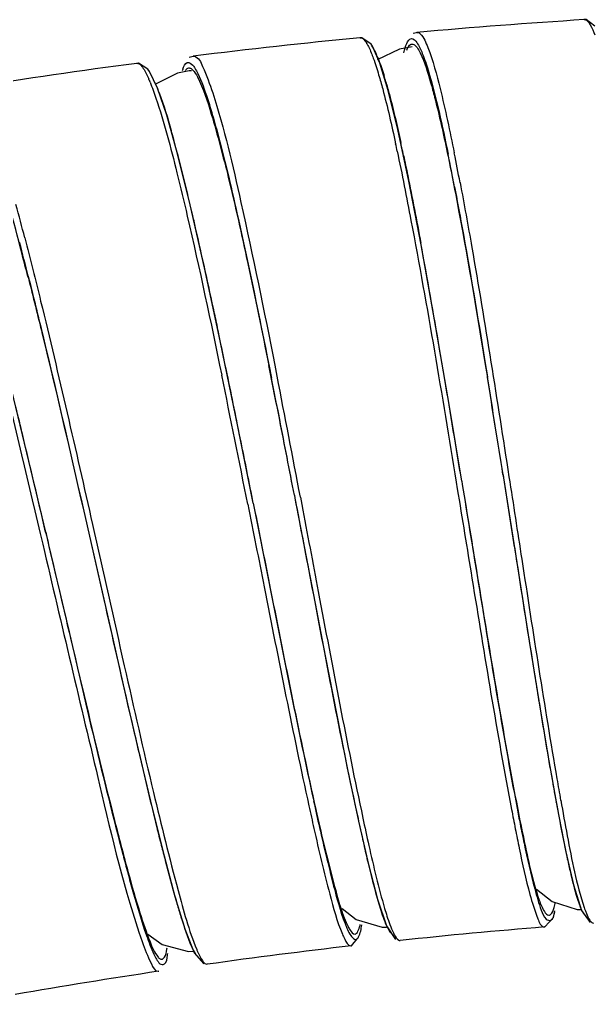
# Model space of a CAD drawing. Header units: millimetres. Extents: x 601 to 1195, y -13 to 407.
# Drawn here: x 971.29 to 978.07, y 371.65 to 383.17 of the extents above; entities that cross this region are included whole.
import ezdxf

# ---------------------------------------------------------------- set-up
doc = ezdxf.new("R2010")
doc.units = ezdxf.units.MM
doc.header["$LTSCALE"] = 0.1

msp = doc.modelspace()

# ---------------------------------------------------------------- linework, layer by layer
at = {"color": 7, "linetype": 'Continuous'}
for p, q in [((977.985, 383.172), (977.96, 383.172)), ((978.09, 383.094), (977.985, 383.172)), ((975.335, 382.959), (975.309, 382.959)), ((975.443, 382.884), (975.335, 382.959)), ((975.998, 383.021), (975.943, 383.009)), ((975.984, 383.022), (975.998, 383.021)), ((975.78, 382.824), (975.515, 382.698)), ((975.929, 382.85), (975.78, 382.824)), ((975.975, 382.856), (975.987, 382.841)), ((973.355, 382.74), (973.293, 382.723)), ((973.34, 382.741), (973.355, 382.74)), ((972.694, 382.657), (972.668, 382.655)), ((972.804, 382.585), (972.694, 382.657)), ((973.248, 382.571), (973.254, 382.579)), ((975.647, 382.334), (975.548, 382.658)), ((973.156, 382.54), (972.895, 382.411)), ((973.291, 382.568), (973.156, 382.54)), ((973.319, 382.568), (973.291, 382.568)), ((973.306, 380.983), (973.156, 381.584)), ((976.344, 381.602), (976.353, 381.559)), ((976.036, 380.51), (975.891, 381.264)), ((973.475, 380.237), (973.306, 380.983)), ((973.664, 379.357), (973.475, 380.237)), ((971.386, 380.134), (971.391, 380.116)), ((971.389, 380.139), (971.394, 380.121)), ((976.79, 379.132), (976.819, 378.95)), ((974.238, 379.075), (974.266, 378.933)), ((974.306, 379.088), (974.331, 378.958)), ((976.79, 379.12), (976.819, 378.942)), ((976.515, 377.714), (976.365, 378.623)), ((971.596, 377.111), (971.397, 377.952)), ((977.003, 377.793), (977.009, 377.757)), ((977.004, 377.792), (977.009, 377.757)), ((977.009, 377.757), (977.137, 376.938)), ((976.45, 377.704), (976.463, 377.626)), ((976.515, 377.715), (976.522, 377.677)), ((976.515, 377.714), (976.521, 377.677)), ((974.536, 377.55), (974.542, 377.514)), ((974.536, 377.55), (974.542, 377.514)), ((974.607, 377.526), (974.624, 377.439)), ((974.05, 377.455), (974.058, 377.417)), ((974.051, 377.454), (974.058, 377.418)), ((972.077, 377.223), (972.085, 377.188)), ((972.077, 377.223), (972.085, 377.188)), ((972.085, 377.188), (972.283, 376.317)), ((971.531, 377.097), (971.561, 376.972)), ((971.595, 377.113), (971.604, 377.075)), ((971.596, 377.111), (971.604, 377.075)), ((977.348, 375.606), (977.376, 375.432)), ((972.584, 374.995), (972.618, 374.85)), ((977.564, 374.299), (977.575, 374.235)), ((977.575, 374.235), (977.587, 374.168)), ((972.883, 373.732), (972.895, 373.684)), ((972.895, 373.684), (972.909, 373.626)), ((977.742, 373.348), (977.836, 372.942)), ((977.836, 372.942), (977.931, 372.64)), ((973.124, 372.806), (973.241, 372.423)), ((977.399, 372.891), (977.586, 372.746)), ((975.518, 372.775), (975.625, 372.457)), ((977.586, 372.746), (977.882, 372.653)), ((975.101, 372.662), (975.269, 372.535)), ((977.498, 372.446), (977.6, 372.559)), ((977.6, 372.559), (977.617, 372.635)), ((977.882, 372.653), (977.927, 372.653)), ((977.931, 372.64), (978.035, 372.498)), ((975.269, 372.535), (975.576, 372.444)), ((975.576, 372.444), (975.625, 372.444)), ((975.625, 372.457), (975.733, 372.299)), ((977.493, 372.446), (977.498, 372.446)), ((977.493, 372.446), (977.495, 372.446)), ((972.805, 372.36), (972.974, 372.239)), ((973.241, 372.423), (973.353, 372.14)), ((975.653, 372.407), (975.666, 372.386)), ((975.666, 372.386), (975.674, 372.375)), ((972.974, 372.239), (973.286, 372.156)), ((975.205, 372.222), (975.211, 372.223)), ((975.205, 372.222), (975.208, 372.222)), ((975.211, 372.223), (975.28, 372.306)), ((973.037, 372.115), (973.039, 372.132)), ((973.286, 372.156), (973.346, 372.158)), ((973.353, 372.14), (973.467, 372.009)), ((972.926, 371.921), (972.934, 371.922)), ((972.926, 371.921), (972.929, 371.921))]:
    msp.add_line(p, q, dxfattribs=at)
for points in [[(975.548, 382.658), (975.46, 382.858), (975.443, 382.884)], [(972.917, 382.362), (972.822, 382.56), (972.804, 382.585)], [(973.156, 381.584), (973.027, 382.041), (972.917, 382.362)], [(975.891, 381.264), (975.761, 381.872), (975.647, 382.334)], [(976.365, 378.623), (976.195, 379.623), (976.036, 380.51)], [(971.397, 377.952), (971.17, 378.9), (970.956, 379.759)], [(974.051, 377.454), (973.868, 378.364), (973.664, 379.357)], [(977.009, 377.757), (977.198, 376.553), (977.313, 375.824)], [(974.543, 377.514), (974.761, 376.373), (974.9, 375.65), (975.037, 374.948), (975.17, 374.289), (975.295, 373.695), (975.412, 373.185), (975.518, 372.775)], [(972.085, 377.188), (972.388, 375.853), (972.549, 375.15)], [(977.313, 375.824), (977.426, 375.117), (977.537, 374.454)], [(972.549, 375.15), (972.705, 374.477), (972.854, 373.851)], [(977.537, 374.454), (977.643, 373.858), (977.742, 373.348)], [(972.854, 373.851), (972.995, 373.288), (973.124, 372.806)]]:
    msp.add_lwpolyline(points, dxfattribs=at)
for centre, radius, start, end in [((982.961, 304.665), 78.666, 93.64218, 95.08823), ((982.961, 304.665), 78.666, 95.57885, 97.02489), ((974.992, 382.652), 0.466, 29.4208, 30.9533), ((974.464, 382.293), 1.142, 22.8975, 24.3727), ((982.961, 304.665), 78.666, 97.51551, 98.96156), ((973.684, 382.429), 0.492, 161.9779, 163.8097), ((973.62, 382.449), 0.425, 161.271, 161.9483), ((971.294, 381.807), 1.659, 23.0107, 23.6504), ((971.12, 381.133), 4.683, 16.5292, 16.9403), ((970.647, 380.993), 5.176, 16.204, 16.5303), ((971.082, 381.717), 1.89, 22.3003, 23.0086), ((971.554, 381.828), 1.462, 23.7834, 24.2893), ((971.453, 381.783), 1.573, 23.4676, 23.7855), ((961.526, 378.56), 12.016, 15.4234, 15.9485), ((956.138, 377.089), 17.602, 14.1025, 15.3733), ((951.556, 376.484), 24.735, 11.9753, 12.1871), ((954.186, 376.98), 22.122, 12.2177, 12.3692), ((952.104, 376.53), 24.252, 11.9891, 12.2163), ((944.615, 375.116), 32.391, 10.8173, 11.5148), ((943.23, 374.959), 33.854, 10.7, 11.3058), ((944.014, 374.035), 30.104, 13.1279, 14.1185), ((941.133, 372.586), 31.18, 14.5439, 15.5915), ((938.047, 371.974), 34.399, 14.5104, 15.1857), ((932.748, 371.378), 41.679, 12.9401, 13.1678), ((913.787, 367.053), 61.127, 11.93897, 12.91104), ((925.035, 368.458), 47.804, 14.1441, 14.6391), ((888.824, 364.409), 88.685, 9.65093, 10.47216), ((925.117, 368.381), 47.738, 14.2523, 14.6023), ((877.765, 359.302), 97.974, 11.88376, 12.0157), ((853.885, 354.287), 122.374, 11.64266, 11.8791), ((822.331, 352.909), 156.165, 9.58769, 9.72087), ((812.704, 346.7), 164.745, 11.10744, 11.3368), ((758.55, 334.746), 219.626, 11.21008, 11.61661), ((794.164, 341.998), 183.347, 11.38085, 11.6377), ((799.946, 344.372), 177.714, 11.05409, 11.21407), ((732.559, 331.607), 246.366, 10.74197, 11.08113), ((714.04, 334.703), 265.976, 9.30628, 9.5692), ((717.193, 336.996), 262.994, 8.92398, 9.17942), ((721.928, 337.488), 258.24, 8.97928, 9.23737), ((814.549, 340.773), 161.194, 13.44624, 13.56854), ((685.206, 321.992), 294.616, 10.86976, 11.04719), ((691.286, 322.884), 288.477, 10.92356, 11.10327), ((707.329, 315.223), 271.417, 13.18086, 13.42896), ((652.501, 313.462), 327.856, 11.25576, 11.38448), ((1465.989, 453.329), 494.784, 188.88154, 189.03778), ((1403.686, 473.976), 442.319, 192.75547, 192.93105), ((1017.902, 381.289), 40.939, 190.0171, 190.3578), ((1022.11, 381.887), 45.13, 189.8137, 190.1391), ((1016.918, 383.061), 43.197, 192.2727, 192.6364), ((1014.738, 382.639), 40.911, 192.2896, 192.7316), ((1009.69, 381.609), 35.755, 192.5559, 192.8945), ((1007.829, 379.651), 31.27, 190.7208, 191.1456), ((1006.35, 379.424), 29.708, 190.815, 191.1812), ((1005.416, 380.274), 30.83, 192.2625, 192.7256), ((1012.218, 383.367), 40.498, 193.9177, 194.2303), ((1000.581, 380.656), 29.019, 194.6899, 195.1185), ((989.872, 375.887), 12.392, 192.0677, 192.292), ((984.477, 376.027), 11.801, 196.0674, 196.2525), ((979.256, 373.2), 1.436, 199.0374, 200.1481), ((979.056, 373.127), 1.223, 200.1653, 200.6785), ((979.379, 373.153), 1.494, 198.6476, 199.8874), ((974.656, 372.627), 0.677, 346.1048, 346.9848), ((982.961, 304.665), 68, 94.61051, 96.05656), ((976.206, 372.617), 0.555, 205.957, 208.3618), ((974.469, 372.719), 1.254, 203.6734, 204.6522), ((982.961, 304.665), 68, 96.54718, 97.99322), ((974.328, 372.655), 1.099, 204.6652, 205.0898), ((974.716, 372.736), 1.446, 202.6278, 203.9851), ((974.502, 372.641), 1.212, 204.0149, 204.4034), ((973.502, 372.03), 0.0253, 272.154, 277.3951), ((982.961, 304.665), 68, 98.48367, 99.92971)]:
    msp.add_arc(centre, radius, start, end, dxfattribs=at)
for points, knots in [([(977.964, 383.173), (977.973, 383.174), (977.996, 383.165), (978.01, 383.147), (978.018, 383.137)], [0, 0, 0, 0, 0.412692, 1, 1, 1, 1]), ([(978.018, 383.137), (978.024, 383.129), (978.053, 383.083), (978.074, 383.032), (978.089, 382.991)], [0, 0, 0, 0, 0.19178, 1, 1, 1, 1]), ([(975.314, 382.959), (975.336, 382.962), (975.367, 382.931), (975.385, 382.903), (975.392, 382.892)], [0, 0, 0, 0, 0.645741, 1, 1, 1, 1]), ([(975.866, 382.892), (975.877, 382.916), (975.917, 382.978), (975.969, 382.924), (975.984, 382.903)], [0, 0, 0, 0, 0.500031, 1, 1, 1, 1]), ([(975.998, 383.021), (976.008, 383.018), (976.067, 382.973), (976.091, 382.9), (976.114, 382.843)], [0, 0, 0, 0, 0.145806, 1, 1, 1, 1]), ([(975.398, 382.881), (975.401, 382.876), (975.407, 382.864), (975.413, 382.852), (975.416, 382.845)], [0, 0, 0, 0, 0.480829, 1, 1, 1, 1]), ([(975.447, 382.864), (975.45, 382.86), (975.456, 382.852), (975.462, 382.844), (975.465, 382.839)], [0, 0, 0, 0, 0.476571, 1, 1, 1, 1]), ([(975.865, 382.811), (975.868, 382.82), (975.876, 382.837), (975.886, 382.853), (975.891, 382.86)], [0, 0, 0, 0, 0.550884, 1, 1, 1, 1]), ([(975.891, 382.86), (975.896, 382.866), (975.906, 382.877), (975.92, 382.882), (975.926, 382.883)], [0, 0, 0, 0, 0.553395, 1, 1, 1, 1]), ([(975.926, 382.883), (975.934, 382.884), (975.954, 382.878), (975.968, 382.864), (975.975, 382.856)], [0, 0, 0, 0, 0.425656, 1, 1, 1, 1]), ([(975.987, 382.841), (976.001, 382.821), (976.073, 382.691), (976.114, 382.547), (976.148, 382.428)], [0, 0, 0, 0, 0.163219, 1, 1, 1, 1]), ([(976.114, 382.843), (976.176, 382.687), (976.286, 382.27), (976.376, 381.851), (976.427, 381.596)], [0, 0, 0, 0, 0.393561, 1, 1, 1, 1]), ([(973.355, 382.74), (973.405, 382.725), (973.482, 382.551), (973.537, 382.413), (973.571, 382.307)], [0, 0, 0, 0, 0.318482, 1, 1, 1, 1]), ([(975.516, 382.738), (975.523, 382.721), (975.554, 382.642), (975.58, 382.562), (975.6, 382.498)], [0, 0, 0, 0, 0.212687, 1, 1, 1, 1]), ([(976.049, 382.773), (976.075, 382.709), (976.203, 382.318), (976.286, 381.916), (976.354, 381.582)], [0, 0, 0, 0, 0.169781, 1, 1, 1, 1]), ([(972.672, 382.656), (972.682, 382.658), (972.705, 382.65), (972.721, 382.633), (972.73, 382.622)], [0, 0, 0, 0, 0.410613, 1, 1, 1, 1]), ([(972.73, 382.622), (972.737, 382.614), (972.771, 382.567), (972.795, 382.515), (972.814, 382.472)], [0, 0, 0, 0, 0.190643, 1, 1, 1, 1]), ([(973.218, 382.586), (973.228, 382.616), (973.254, 382.692), (973.32, 382.651), (973.336, 382.632)], [0, 0, 0, 0, 0.562437, 1, 1, 1, 1]), ([(973.254, 382.579), (973.259, 382.584), (973.268, 382.594), (973.281, 382.6), (973.287, 382.601)], [0, 0, 0, 0, 0.549413, 1, 1, 1, 1]), ([(973.287, 382.601), (973.291, 382.601), (973.302, 382.6), (973.311, 382.596), (973.315, 382.593)], [0, 0, 0, 0, 0.46597, 1, 1, 1, 1]), ([(973.315, 382.593), (973.322, 382.589), (973.353, 382.562), (973.374, 382.526), (973.39, 382.496)], [0, 0, 0, 0, 0.180946, 1, 1, 1, 1]), ([(973.336, 382.632), (973.34, 382.627), (973.348, 382.616), (973.356, 382.605), (973.36, 382.598)], [0, 0, 0, 0, 0.469617, 1, 1, 1, 1]), ([(973.36, 382.598), (973.372, 382.579), (973.433, 382.463), (973.475, 382.34), (973.509, 382.238)], [0, 0, 0, 0, 0.179988, 1, 1, 1, 1]), ([(973.39, 382.496), (973.463, 382.358), (973.588, 381.957), (973.782, 381.222), (974.001, 380.228), (974.154, 379.487), (974.234, 379.085)], [0, 0, 0, 0, 0.133372, 0.354754, 0.650178, 1, 1, 1, 1]), ([(975.533, 382.52), (975.55, 382.464), (975.625, 382.195), (975.687, 381.922), (975.733, 381.705)], [0, 0, 0, 0, 0.207028, 1, 1, 1, 1]), ([(972.83, 382.434), (972.856, 382.372), (972.981, 382.02), (973.074, 381.659), (973.148, 381.362)], [0, 0, 0, 0, 0.180195, 1, 1, 1, 1]), ([(972.896, 382.41), (972.911, 382.375), (972.981, 382.196), (973.037, 382.011), (973.08, 381.862)], [0, 0, 0, 0, 0.19492, 1, 1, 1, 1]), ([(975.618, 382.437), (975.632, 382.387), (975.698, 382.149), (975.753, 381.909), (975.795, 381.719)], [0, 0, 0, 0, 0.211451, 1, 1, 1, 1]), ([(976.148, 382.428), (976.164, 382.371), (976.238, 382.098), (976.298, 381.822), (976.344, 381.602)], [0, 0, 0, 0, 0.207695, 1, 1, 1, 1]), ([(973.509, 382.238), (973.529, 382.177), (973.622, 381.87), (973.7, 381.559), (973.76, 381.311)], [0, 0, 0, 0, 0.20328, 1, 1, 1, 1]), ([(973.571, 382.307), (973.708, 381.883), (973.956, 380.808), (974.179, 379.73), (974.306, 379.088)], [0, 0, 0, 0, 0.404961, 1, 1, 1, 1]), ([(975.752, 381.616), (975.81, 381.344), (976.065, 380.044), (976.281, 378.737), (976.45, 377.704)], [0, 0, 0, 0, 0.20966, 1, 1, 1, 1]), ([(975.828, 381.567), (975.844, 381.488), (975.916, 381.143), (975.983, 380.796), (976.032, 380.528)], [0, 0, 0, 0, 0.228868, 1, 1, 1, 1]), ([(976.353, 381.559), (976.389, 381.384), (976.548, 380.574), (976.685, 379.76), (976.79, 379.12)], [0, 0, 0, 0, 0.215294, 1, 1, 1, 1]), ([(973.148, 381.362), (973.19, 381.192), (973.379, 380.397), (973.548, 379.598), (973.677, 378.97)], [0, 0, 0, 0, 0.21473, 1, 1, 1, 1]), ([(973.76, 381.311), (973.798, 381.15), (973.969, 380.407), (974.121, 379.66), (974.238, 379.075)], [0, 0, 0, 0, 0.217367, 1, 1, 1, 1]), ([(976.43, 381.195), (976.46, 381.041), (976.587, 380.354), (976.703, 379.666), (976.79, 379.132)], [0, 0, 0, 0, 0.225646, 1, 1, 1, 1]), ([(976.496, 381.245), (976.544, 380.99), (976.752, 379.834), (976.934, 378.672), (977.074, 377.767)], [0, 0, 0, 0, 0.220473, 1, 1, 1, 1]), ([(971.348, 380.593), (971.413, 380.344), (971.694, 379.217), (971.951, 378.085), (972.15, 377.202)], [0, 0, 0, 0, 0.22135, 1, 1, 1, 1]), ([(971.391, 380.116), (971.447, 379.896), (971.685, 378.934), (971.907, 377.968), (972.077, 377.223)], [0, 0, 0, 0, 0.22883, 1, 1, 1, 1]), ([(971.394, 380.121), (971.449, 379.9), (971.686, 378.936), (971.908, 377.969), (972.077, 377.223)], [0, 0, 0, 0, 0.229361, 1, 1, 1, 1]), ([(970.861, 379.867), (970.916, 379.653), (971.146, 378.731), (971.365, 377.807), (971.531, 377.097)], [0, 0, 0, 0, 0.232442, 1, 1, 1, 1]), ([(977.074, 377.767), (977.125, 377.442), (977.309, 376.251), (977.492, 375.059), (977.641, 374.195)], [0, 0, 0, 0, 0.2727, 1, 1, 1, 1]), ([(976.463, 377.626), (976.521, 377.273), (976.728, 376.008), (976.932, 374.742), (977.104, 373.834)], [0, 0, 0, 0, 0.278892, 1, 1, 1, 1]), ([(976.521, 377.677), (976.58, 377.32), (976.789, 376.043), (976.995, 374.765), (977.17, 373.85)], [0, 0, 0, 0, 0.279579, 1, 1, 1, 1]), ([(976.522, 377.677), (976.581, 377.316), (976.793, 376.034), (977, 374.75), (977.178, 373.833)], [0, 0, 0, 0, 0.281068, 1, 1, 1, 1]), ([(974.543, 377.514), (974.61, 377.162), (974.852, 375.898), (975.091, 374.633), (975.289, 373.726)], [0, 0, 0, 0, 0.278206, 1, 1, 1, 1]), ([(973.986, 377.442), (974.05, 377.118), (974.286, 375.929), (974.52, 374.739), (974.708, 373.878)], [0, 0, 0, 0, 0.273243, 1, 1, 1, 1]), ([(974.058, 377.418), (974.121, 377.1), (974.352, 375.937), (974.581, 374.773), (974.765, 373.931)], [0, 0, 0, 0, 0.273331, 1, 1, 1, 1]), ([(974.058, 377.417), (974.124, 377.088), (974.362, 375.893), (974.598, 374.697), (974.79, 373.836)], [0, 0, 0, 0, 0.27595, 1, 1, 1, 1]), ([(974.624, 377.439), (974.689, 377.096), (974.924, 375.859), (975.156, 374.622), (975.346, 373.733)], [0, 0, 0, 0, 0.277461, 1, 1, 1, 1]), ([(972.15, 377.202), (972.275, 376.645), (972.512, 375.59), (972.839, 374.145), (973.118, 373.027), (973.288, 372.405), (973.382, 372.179)], [0, 0, 0, 0, 0.331034, 0.627502, 0.858432, 1, 1, 1, 1]), ([(971.604, 377.075), (971.745, 376.476), (972.007, 375.358), (972.324, 374.031), (972.555, 373.143), (972.692, 372.656), (972.808, 372.32), (972.88, 372.142), (972.924, 372.09)], [0, 0, 0, 0, 0.357261, 0.667516, 0.792168, 0.89091, 0.960716, 1, 1, 1, 1]), ([(971.604, 377.075), (971.687, 376.723), (971.982, 375.462), (972.274, 374.199), (972.51, 373.297)], [0, 0, 0, 0, 0.279637, 1, 1, 1, 1]), ([(971.561, 376.972), (971.783, 376.022), (972.157, 374.453), (972.526, 372.876), (972.737, 372.272)], [0, 0, 0, 0, 0.603982, 1, 1, 1, 1]), ([(977.376, 375.432), (977.392, 375.331), (977.453, 374.953), (977.516, 374.576), (977.564, 374.299)], [0, 0, 0, 0, 0.265924, 1, 1, 1, 1]), ([(972.618, 374.85), (972.641, 374.751), (972.728, 374.378), (972.816, 374.005), (972.883, 373.732)], [0, 0, 0, 0, 0.266422, 1, 1, 1, 1]), ([(977.686, 373.943), (977.711, 373.803), (977.791, 373.378), (977.87, 372.951), (977.964, 372.675)], [0, 0, 0, 0, 0.328389, 1, 1, 1, 1]), ([(977.178, 373.833), (977.201, 373.716), (977.275, 373.357), (977.35, 372.996), (977.432, 372.763)], [0, 0, 0, 0, 0.325009, 1, 1, 1, 1]), ([(977.63, 373.929), (977.641, 373.871), (977.68, 373.66), (977.721, 373.449), (977.754, 373.296)], [0, 0, 0, 0, 0.274506, 1, 1, 1, 1]), ([(975.346, 373.733), (975.369, 373.625), (975.447, 373.267), (975.531, 372.91), (975.603, 372.665)], [0, 0, 0, 0, 0.302615, 1, 1, 1, 1]), ([(974.767, 373.611), (974.825, 373.35), (974.926, 372.931), (975.04, 372.512), (975.105, 372.36)], [0, 0, 0, 0, 0.617345, 1, 1, 1, 1]), ([(974.833, 373.623), (974.889, 373.375), (974.985, 372.976), (975.096, 372.577), (975.158, 372.432)], [0, 0, 0, 0, 0.616061, 1, 1, 1, 1]), ([(974.837, 373.63), (974.895, 373.378), (974.994, 372.982), (975.105, 372.583), (975.173, 372.449)], [0, 0, 0, 0, 0.632191, 1, 1, 1, 1]), ([(977.148, 373.606), (977.163, 373.53), (977.216, 373.269), (977.273, 373.009), (977.322, 372.829)], [0, 0, 0, 0, 0.294836, 1, 1, 1, 1]), ([(977.206, 373.663), (977.221, 373.587), (977.273, 373.33), (977.33, 373.074), (977.378, 372.895)], [0, 0, 0, 0, 0.294815, 1, 1, 1, 1]), ([(975.343, 373.482), (975.36, 373.407), (975.419, 373.151), (975.482, 372.896), (975.535, 372.719)], [0, 0, 0, 0, 0.294815, 1, 1, 1, 1]), ([(972.963, 373.412), (972.978, 373.352), (973.034, 373.134), (973.092, 372.917), (973.137, 372.761)], [0, 0, 0, 0, 0.27604, 1, 1, 1, 1]), ([(977.764, 373.249), (977.776, 373.196), (977.815, 373.022), (977.858, 372.848), (977.899, 372.731)], [0, 0, 0, 0, 0.305814, 1, 1, 1, 1]), ([(972.566, 373.087), (972.586, 373.013), (972.655, 372.763), (972.728, 372.515), (972.788, 372.343)], [0, 0, 0, 0, 0.296021, 1, 1, 1, 1]), ([(977.322, 372.829), (977.348, 372.732), (977.386, 372.62), (977.451, 372.447), (977.493, 372.445)], [0, 0, 0, 0, 0.706363, 1, 1, 1, 1]), ([(977.378, 372.895), (977.39, 372.852), (977.427, 372.731), (977.461, 372.601), (977.514, 372.538)], [0, 0, 0, 0, 0.351925, 1, 1, 1, 1]), ([(973.148, 372.724), (973.163, 372.671), (973.215, 372.5), (973.271, 372.329), (973.32, 372.215)], [0, 0, 0, 0, 0.309045, 1, 1, 1, 1]), ([(975.535, 372.719), (975.545, 372.685), (975.579, 372.579), (975.616, 372.473), (975.653, 372.407)], [0, 0, 0, 0, 0.320848, 1, 1, 1, 1]), ([(977.432, 372.763), (977.449, 372.716), (977.47, 372.655), (977.523, 372.582), (977.546, 372.584)], [0, 0, 0, 0, 0.684832, 1, 1, 1, 1]), ([(977.546, 372.584), (977.552, 372.584), (977.588, 372.603), (977.597, 372.646), (977.607, 372.677)], [0, 0, 0, 0, 0.154609, 1, 1, 1, 1]), ([(977.607, 372.677), (977.609, 372.687), (977.615, 372.707), (977.62, 372.728), (977.622, 372.739)], [0, 0, 0, 0, 0.471204, 1, 1, 1, 1]), ([(975.603, 372.665), (975.612, 372.634), (975.643, 372.536), (975.676, 372.438), (975.707, 372.375)], [0, 0, 0, 0, 0.308586, 1, 1, 1, 1]), ([(977.514, 372.538), (977.526, 372.524), (977.601, 372.509), (977.606, 372.589), (977.615, 372.624)], [0, 0, 0, 0, 0.341538, 1, 1, 1, 1]), ([(977.974, 372.645), (977.979, 372.632), (977.995, 372.59), (978.013, 372.549), (978.031, 372.524)], [0, 0, 0, 0, 0.308274, 1, 1, 1, 1]), ([(975.173, 372.449), (975.18, 372.435), (975.198, 372.403), (975.229, 372.359), (975.254, 372.362)], [0, 0, 0, 0, 0.374819, 1, 1, 1, 1]), ([(975.28, 372.305), (975.287, 372.312), (975.318, 372.362), (975.326, 372.422), (975.334, 372.47)], [0, 0, 0, 0, 0.156064, 1, 1, 1, 1]), ([(978.031, 372.524), (978.037, 372.514), (978.048, 372.5), (978.066, 372.49), (978.073, 372.49)], [0, 0, 0, 0, 0.594322, 1, 1, 1, 1]), ([(972.788, 372.343), (972.814, 372.268), (972.859, 372.156), (972.914, 372.041), (972.946, 372.011)], [0, 0, 0, 0, 0.640322, 1, 1, 1, 1]), ([(975.105, 372.36), (975.113, 372.34), (975.137, 372.293), (975.17, 372.222), (975.205, 372.222)], [0, 0, 0, 0, 0.384781, 1, 1, 1, 1]), ([(975.158, 372.432), (975.169, 372.407), (975.184, 372.359), (975.256, 372.282), (975.28, 372.305)], [0, 0, 0, 0, 0.442152, 1, 1, 1, 1]), ([(975.254, 372.362), (975.26, 372.363), (975.275, 372.371), (975.284, 372.385), (975.288, 372.394)], [0, 0, 0, 0, 0.417478, 1, 1, 1, 1]), ([(972.737, 372.272), (972.768, 372.182), (972.812, 372.078), (972.887, 371.92), (972.926, 371.921)], [0, 0, 0, 0, 0.704346, 1, 1, 1, 1]), ([(975.772, 372.288), (975.775, 372.287), (975.779, 372.286), (975.784, 372.286), (975.787, 372.286)], [0, 0, 0, 0, 0.51783, 1, 1, 1, 1]), ([(972.924, 372.09), (972.931, 372.082), (972.944, 372.068), (972.963, 372.062), (972.97, 372.063)], [0, 0, 0, 0, 0.593441, 1, 1, 1, 1]), ([(972.946, 372.011), (972.959, 371.999), (973.033, 372.001), (973.03, 372.075), (973.037, 372.111)], [0, 0, 0, 0, 0.32748, 1, 1, 1, 1]), ([(972.97, 372.063), (972.976, 372.064), (973.01, 372.084), (973.017, 372.125), (973.024, 372.156)], [0, 0, 0, 0, 0.156883, 1, 1, 1, 1]), ([(973.024, 372.156), (973.025, 372.163), (973.028, 372.177), (973.031, 372.191), (973.032, 372.199)], [0, 0, 0, 0, 0.478083, 1, 1, 1, 1]), ([(973.449, 372.047), (973.458, 372.035), (973.472, 372.017), (973.494, 372.005), (973.503, 372.005)], [0, 0, 0, 0, 0.610955, 1, 1, 1, 1])]:
    msp.add_open_spline(points, degree=3, knots=knots, dxfattribs=at)
for points in [[(975.416, 382.845), (975.437, 382.804), (975.454, 382.76), (975.47, 382.716)], [(975.465, 382.839), (975.48, 382.815), (975.492, 382.79), (975.504, 382.764)], [(975.831, 382.781), (975.839, 382.819), (975.849, 382.857), (975.866, 382.892)], [(975.984, 382.903), (976.012, 382.863), (976.031, 382.818), (976.049, 382.773)], [(975.47, 382.716), (975.493, 382.651), (975.514, 382.586), (975.533, 382.52)], [(977.912, 372.695), (977.924, 372.663), (977.937, 372.631), (977.954, 372.601)], [(975.288, 372.394), (975.3, 372.416), (975.307, 372.44), (975.313, 372.464)], [(975.718, 372.354), (975.731, 372.329), (975.746, 372.3), (975.772, 372.288)], [(973.332, 372.189), (973.344, 372.163), (973.357, 372.137), (973.373, 372.114)], [(973.399, 372.14), (973.414, 372.108), (973.429, 372.076), (973.449, 372.047)]]:
    msp.add_open_spline(points, degree=3, dxfattribs=at)

doc.saveas('drawing.dxf')
